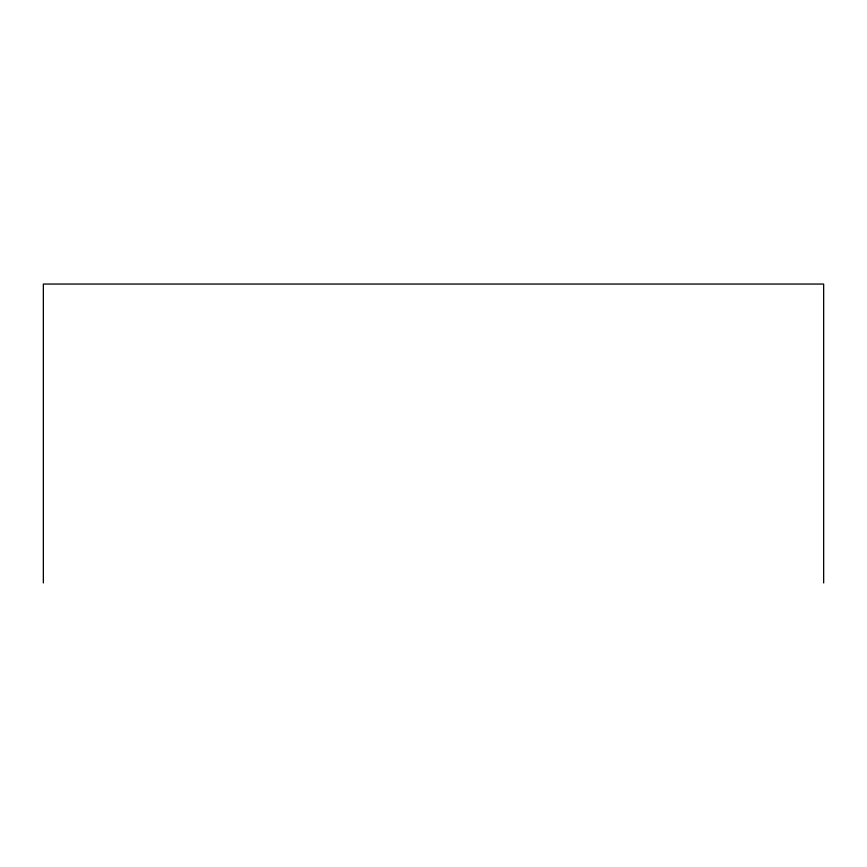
<?xml version="1.0" encoding="UTF-8"?>
<svg xmlns="http://www.w3.org/2000/svg" width="867" height="867" viewBox="0 0 867 867"><rect width="100%" height="100%" fill="white"/><g stroke="black" fill="none" stroke-linecap="round" stroke-linejoin="round"><path stroke-width="1.3" d="M823.65 582.949L823.65 284.051L43.35 284.051L43.35 582.949"/></g></svg>
